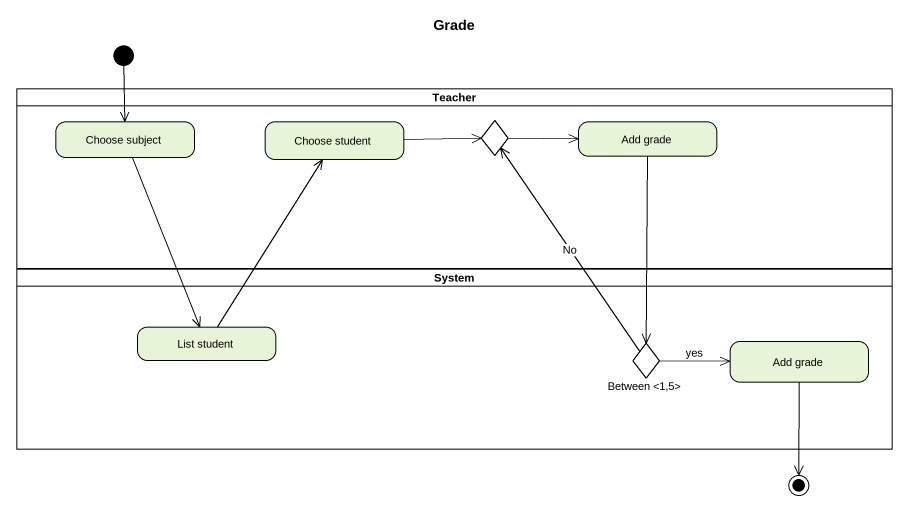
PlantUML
@startuml
title Grade
hide empty description
state initial1 <<start>>
state Teacher <<partition>> {
  state "Choose subject" as Choose_subject
  state "Choose student" as Choose_student
  state choice1 <<choice>>
  state "Add grade" as Add_grade
}
state System <<partition>> {
  state "List student" as List_student
  state "Between <1,5>" as Between_1_5 <<choice>>
  state "Add grade" as Add_grade_2
}
state final1 <<end>>
initial1 --> Choose_subject
Choose_subject --> List_student
Choose_student -right-> choice1
choice1 -right-> Add_grade
Add_grade --> Between_1_5
List_student -up-> Choose_student
Between_1_5 -up-> choice1 : No
Between_1_5 -right-> Add_grade_2 : yes
Add_grade_2 --> final1
@enduml
